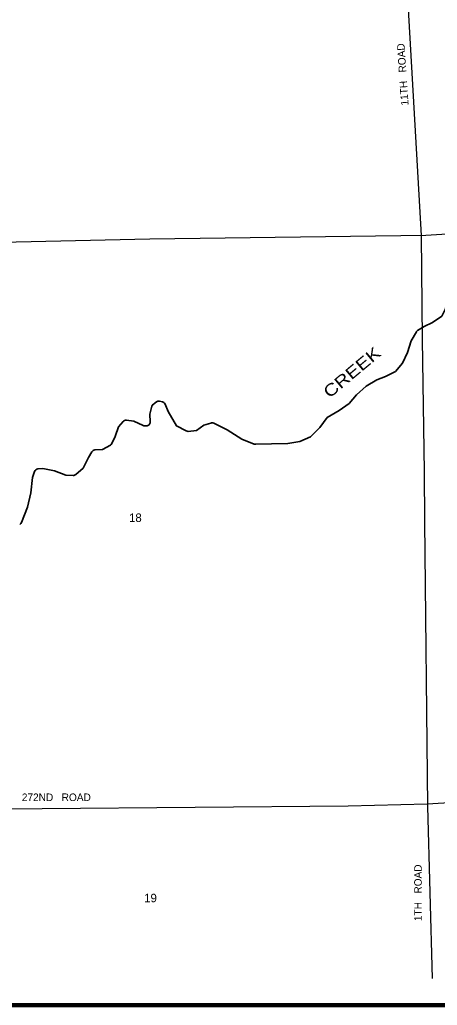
# Model space of a CAD drawing. Extents: x 410.7 to 415.18, y 2550.91 to 2554.85.
# Drawn here: x 413.193 to 413.927, y 2550.967 to 2552.699 of the extents above; entities that cross this region are included whole.
import ezdxf
from ezdxf.enums import TextEntityAlignment as Align

# ---------------------------------------------------------------- set-up
doc = ezdxf.new("R2010")
doc.units = 0
doc.header["$LTSCALE"] = 0.006
for name, color, linetype, lineweight in [('14', 7, 'Continuous', 25), ('25', 7, 'Continuous', 35), ('48', 7, 'Continuous', 106)]:
    doc.layers.add(name, color=color, linetype=linetype, lineweight=lineweight)
for name, color, linetype in [('29', 7, 'Continuous'), ('45', 7, 'Continuous'), ('49', 7, 'Continuous')]:
    doc.layers.add(name, color=color, linetype=linetype)

msp = doc.modelspace()

# ---------------------------------------------------------------- linework, layer by layer
at = {"layer": '14'}
for points in [[(413.918371, 2551.014394), (413.909848, 2551.316288), (413.904735, 2551.816288), (413.903977, 2551.904924), (413.900568, 2552.136364), (413.899242, 2552.319886), (413.870455, 2552.820076)], [(412.899621, 2552.302273), (413.421591, 2552.313826), (413.906818, 2552.320455), (414.533333, 2552.35947)], [(412.92803, 2551.312121), (413.232765, 2551.312879), (413.770076, 2551.317803), (413.908902, 2551.321212), (414.296591, 2551.344318), (414.533333, 2551.358523)]]:
    msp.add_lwpolyline(points, dxfattribs=at)
at = {"layer": '25'}
for p, q in [((413.433523, 2552.027273), (413.42803, 2552.023295)), ((413.443939, 2552.027462), (413.438826, 2552.028598)), ((413.415909, 2551.985038), (413.412879, 2551.985038))]:
    msp.add_line(p, q, dxfattribs=at)
for points in [[(413.980682, 2552.343371), (413.972917, 2552.330871), (413.968939, 2552.309659), (413.961553, 2552.285227), (413.956629, 2552.259091), (413.950947, 2552.241288), (413.946023, 2552.219318), (413.941288, 2552.19072), (413.934659, 2552.177652), (413.918371, 2552.167045), (413.903788, 2552.159659), (413.892045, 2552.152462)], [(413.889962, 2552.150189), (413.880871, 2552.13447), (413.874432, 2552.114015), (413.865341, 2552.095455), (413.85322, 2552.080682), (413.835985, 2552.07178), (413.820644, 2552.066098), (413.801894, 2552.054735), (413.784659, 2552.039962), (413.77178, 2552.024432), (413.754545, 2552.012311), (413.733333, 2552), (413.720455, 2551.982197), (413.704167, 2551.96572), (413.685417, 2551.957576), (413.664394, 2551.954356), (413.635795, 2551.953598), (413.607765, 2551.952841)], [(413.425568, 2552.019508), (413.42197, 2552.005492), (413.422538, 2551.992045)], [(413.485417, 2551.976326), (413.468561, 2551.985038), (413.453788, 2552.010417), (413.448674, 2552.023485)], [(413.410227, 2551.985795), (413.393561, 2551.993182), (413.380871, 2551.995076)], [(413.374811, 2551.992992), (413.366667, 2551.983523), (413.360985, 2551.966288), (413.355303, 2551.954356)], [(413.528977, 2551.990152), (413.516856, 2551.986174), (413.503598, 2551.976894), (413.489205, 2551.975568)], [(413.605303, 2551.95322), (413.583712, 2551.961742), (413.557576, 2551.97803), (413.534091, 2551.989773)], [(413.352652, 2551.951515), (413.339015, 2551.943561), (413.325568, 2551.942803)], [(413.320076, 2551.939583), (413.314394, 2551.929735), (413.304735, 2551.910985), (413.292045, 2551.899621)], [(413.287311, 2551.898106), (413.274621, 2551.898674), (413.254167, 2551.906061), (413.233712, 2551.910038), (413.225189, 2551.90947)], [(413.219318, 2551.905114), (413.215909, 2551.894697), (413.212689, 2551.867614), (413.206818, 2551.842424), (413.196402, 2551.815341)]]:
    msp.add_lwpolyline(points, dxfattribs=at)
for centre, start, end in [((413.895628, 2552.146858), 122.01993, 150.26906), ((413.43199, 2552.017912), 126.88326, 165.9703), ((413.437472, 2552.022026), 77.89954, 126.88327), ((413.442475, 2552.020953), 21.79182, 77.89953), ((413.379856, 2551.988615), 81.46514, 139.0994), ((413.412897, 2551.991741), 245.54556, 270), ((413.415971, 2551.991741), 270, 2.28949), ((413.531039, 2551.983877), 63.422, 108.44466), ((413.488562, 2551.982121), 242.43577, 275.71335), ((413.325797, 2551.936267), 92.72762, 150.65416), ((413.349298, 2551.957195), 300.08067, 334.80961), ((413.607655, 2551.959392), 248.54124, 271.59204), ((413.225639, 2551.902948), 93.57807, 161.57341), ((413.287663, 2551.904633), 266.98575, 311.64736), ((413.190199, 2551.817733), 298.62283, 338.75891)]:
    msp.add_arc(centre, 0.006629, start, end, dxfattribs=at)
at = {"layer": '48'}
msp.add_lwpolyline([(410.698106, 2550.967045), (410.698106, 2554.849621), (414.580682, 2554.849621), (414.580682, 2550.967045)], close=True, dxfattribs=at)

# ---------------------------------------------------------------- texts
at = {"layer": '29', "width": 1.25}
msp.add_text('CREEK', height=0.02083, rotation=39.917, dxfattribs=at).set_placement((413.783467, 2552.071285), align=Align.CENTER)
at = {"layer": '45'}
for s, p in [('18', (413.396496, 2551.816288)), ('19', (413.423106, 2551.148106))]:
    msp.add_text(s, height=0.01496, dxfattribs=at).set_placement(p, align=Align.CENTER)
at = {"layer": '49'}
for s, rotation, p in [('11TH   ROAD', 93.881, (413.872694, 2552.60315)), ('1TH   ROAD', 90, (413.899432, 2551.164773))]:
    msp.add_text(s, height=0.01326, rotation=rotation, dxfattribs=at).set_placement(p, align=Align.CENTER)
msp.add_text('272ND   ROAD', height=0.01326, dxfattribs=at).set_placement((413.25767, 2551.325947), align=Align.CENTER)

doc.saveas('drawing.dxf')
